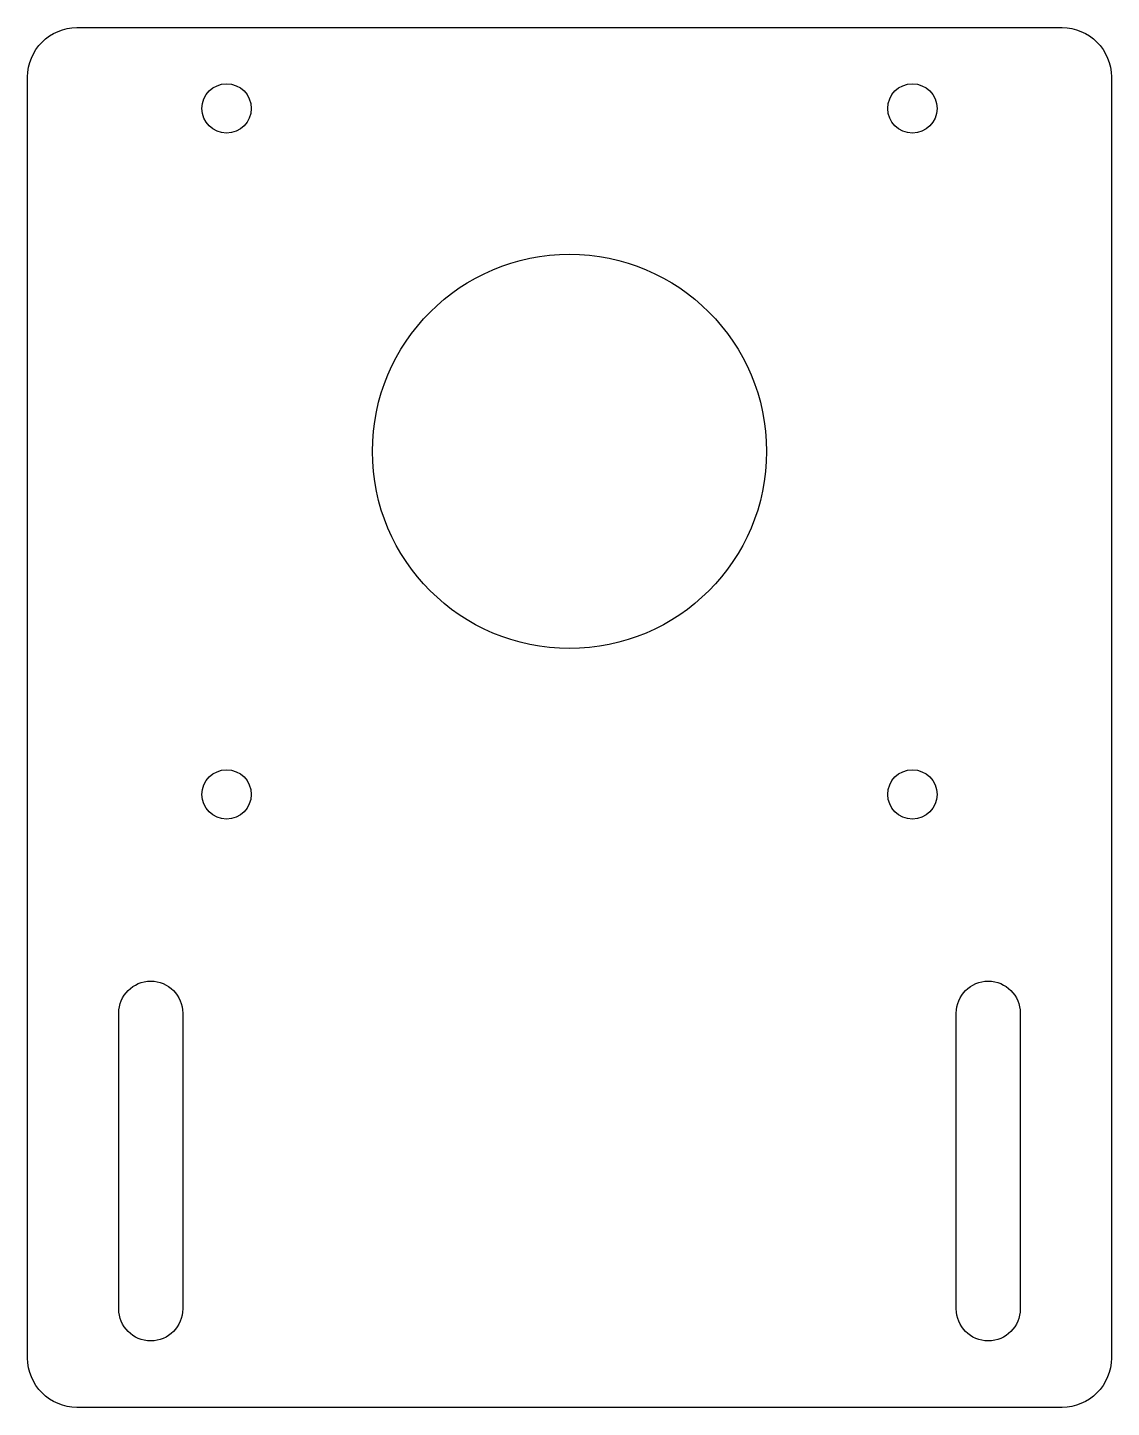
# Model space of a CAD drawing. Extents: x -55 to 55, y -70 to 70.
import ezdxf

# ---------------------------------------------------------------- set-up
doc = ezdxf.new("R2010")
doc.units = 0
doc.header["$MEASUREMENT"] = 0
doc.layers.get('0').update_dxf_attribs({"linetype": 'CONTINUOUS'})

msp = doc.modelspace()

# ---------------------------------------------------------------- linework, layer by layer
for points in [[(-50, 70), (50, 70, -0.414214), (55, 65), (55, -65, -0.414214), (50, -70), (-50, -70, -0.414214), (-55, -65), (-55, 65, -0.414214)], [(-39.25, -30), (-39.25, -60, -1), (-45.75, -60), (-45.75, -30, -1)], [(39.25, -60), (39.25, -30, -1), (45.75, -30), (45.75, -60, -1)]]:
    msp.add_lwpolyline(points, format="xyb", close=True)
for centre, radius in [((-34.8, 61.8), 2.5), ((34.8, 61.8), 2.5), ((0, 27), 20), ((-34.8, -7.8), 2.5), ((34.8, -7.8), 2.5)]:
    msp.add_circle(centre, radius)

doc.saveas('drawing.dxf')
